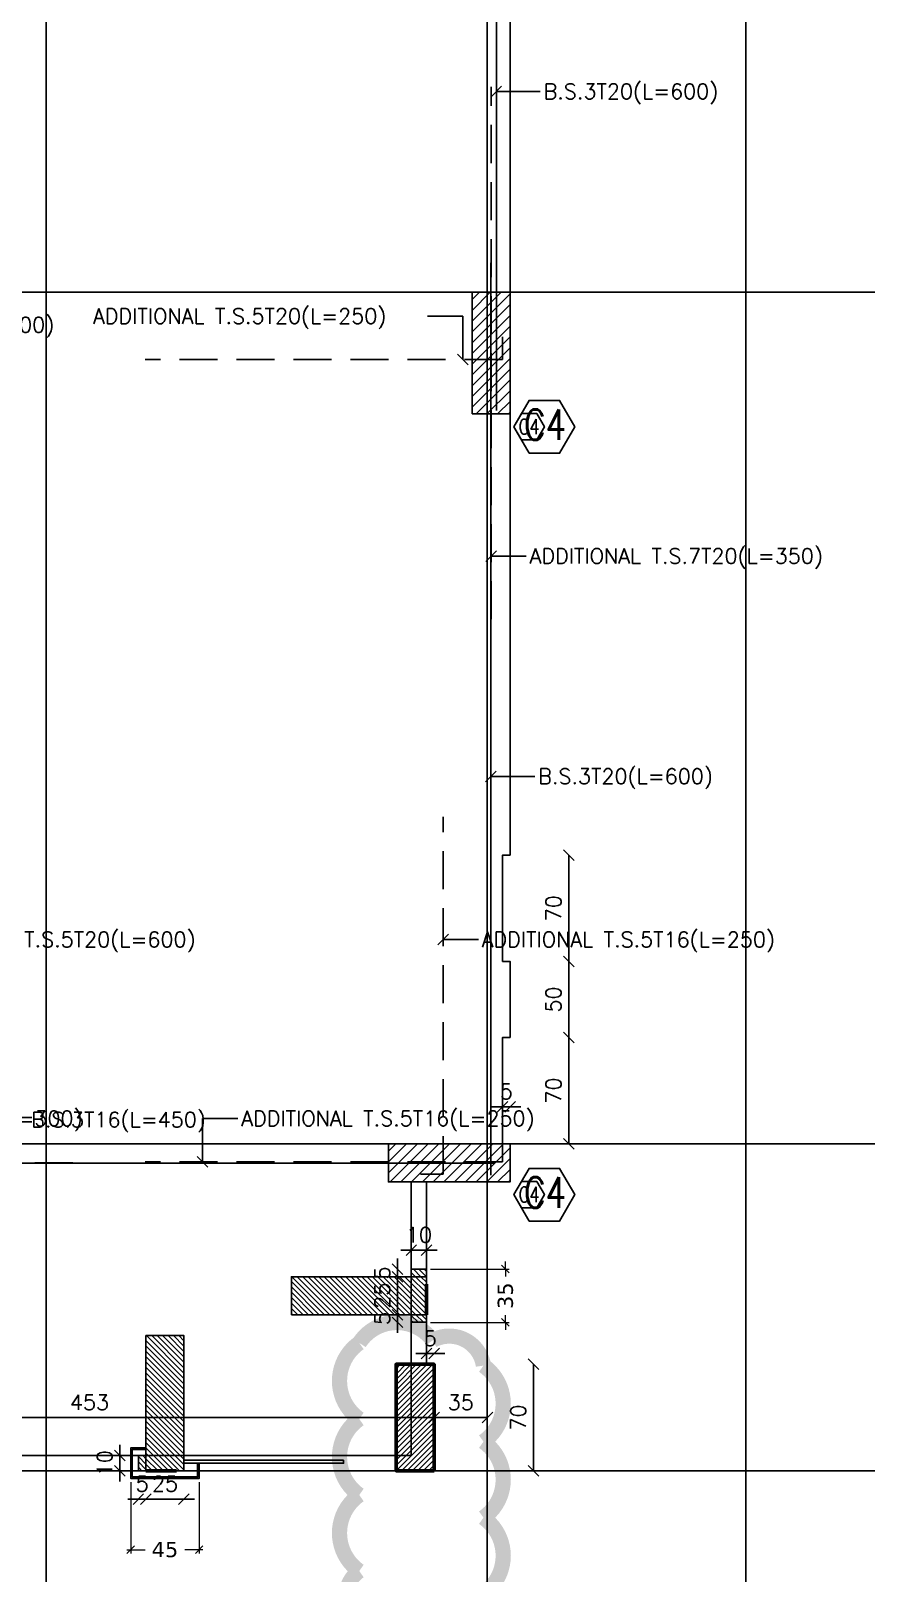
# Model space of a CAD drawing. Header units: inches. Extents: x -48 to 777, y -156 to 510.
# Drawn here: x 338.43 to 343.92, y 226.03 to 236.18 of the extents above; entities that cross this region are included whole.
import ezdxf
from ezdxf.enums import TextEntityAlignment as Align

# ---------------------------------------------------------------- set-up
doc = ezdxf.new("R2010")
doc.units = ezdxf.units.IN
doc.header["$MEASUREMENT"] = 0
doc.linetypes.add('HIDDEN', pattern=[0.375, 0.25, -0.125])
doc.layers.get('Defpoints').update_dxf_attribs({"lineweight": 5})
for name, color, linetype, lineweight in [('A-DIM', 9, 'Continuous', 5), ('A-PILLARS', 1, 'Continuous', 60), ('C-GLASS', 162, 'Continuous', 30), ('C-WOOD', 28, 'Continuous', 30), ('H-PILLARS', 61, 'Continuous', 5)]:
    doc.layers.add(name, color=color, linetype=linetype, lineweight=lineweight)
for name, color, linetype in [('Str-Axes', 8, 'Continuous'), ('str-col-hatch', 8, 'Continuous'), ('str-COL-TAG-100', 1, 'Continuous'), ('str-COL-TAG-50', 7, 'Continuous'), ('str-columns', 3, 'Continuous'), ('str-slab-bottom-reinf.', 1, 'Continuous'), ('str-slab-top', 1, 'Continuous'), ('str-sunken-slabs', 5, 'Continuous')]:
    doc.layers.add(name, color=color, linetype=linetype)
doc.styles.add('ROMAN', font='ROMANS.SHX')
doc.styles.add('ROMAND', font='verdana.ttf')
doc.styles.add('ROMANS', font='romans__.ttf', dxfattribs={"height": 0.14})
doc.dimstyles.new('M-1.50', dxfattribs={"dimtxt": 0.1, "dimasz": 0.05, "dimexe": 0.025, "dimexo": 0.025, "dimgap": 0.05, "dimtad": 1, "dimlfac": 100, "dimrnd": 0.5, "dimzin": 9, "dimdsep": 46, "dimtxsty": 'ROMAND', "dimblk": 'OBLIQUE', "dimcen": 1, "dimdle": 0.025, "dimclrd": 256, "dimclre": 256, "dimclrt": 2, "dimadec": 0, "dimazin": 0, "dimtfac": 0.666667, "dimtmove": 2, "dimatfit": 3, "dimfxl": 0.04, "dimtolj": 1, "dimtzin": 5, "dimlwd": -1, "dimlwe": -1, "dimarcsym": 0})
doc.dimstyles.new('structure', dxfattribs={"dimtxt": 0.1, "dimasz": 0.07, "dimexe": 0.18, "dimexo": 1, "dimgap": 0.05, "dimtad": 1, "dimdec": 1, "dimlfac": 100, "dimrnd": 0.5, "dimdsep": 46, "dimtxsty": 'ROMAN', "dimblk1": 'OBLIQUE', "dimblk2": 'OBLIQUE', "dimsah": 1, "dimcen": 0.009, "dimse1": 1, "dimse2": 1, "dimclrd": 4, "dimclre": 9, "dimclrt": 1, "dimadec": 0, "dimazin": 0, "dimtfac": 0.066667, "dimtdec": 1, "dimtix": 1, "dimtmove": 2, "dimatfit": 3, "dimldrblk": 'OBLIQUE', "dimfxl": 0.18, "dimtolj": 1, "dimarcsym": 0})

# ---------------------------------------------------------------- blocks, each defined once
blk = doc.blocks.new('_Oblique')
at = {"color": 0, "linetype": 'ByBlock', "lineweight": -2}
blk.add_line((-0.5, -0.5), (0.5, 0.5), dxfattribs=at)
blk = doc.blocks.new('*D1405')
at = {"layer": 'A-DIM', "transparency": 16777216}
for p, q in [((339.082, 226.632), (339.082, 226.163)), ((339.532, 226.632), (339.532, 226.163)), ((339.057, 226.188), (339.177, 226.188)), ((339.557, 226.188), (339.437, 226.188))]:
    blk.add_line(p, q, dxfattribs=at)
at = {"layer": 'Defpoints', "color": 0, "transparency": 16777216}
for p in [(339.082, 226.657), (339.532, 226.657), (339.082, 226.188)]:
    blk.add_point(p, dxfattribs=at)
at = {"layer": 'A-DIM', "transparency": 16777216, "xscale": 0.05, "yscale": 0.05, "zscale": 0.05, "rotation": 180}
blk.add_blockref('_Oblique', (339.082, 226.188), dxfattribs=at)
at = {"layer": 'A-DIM', "transparency": 16777216, "xscale": 0.05, "yscale": 0.05, "zscale": 0.05}
blk.add_blockref('_Oblique', (339.532, 226.188), dxfattribs=at)
at = {"layer": 'A-DIM', "color": 2, "transparency": 16777216, "insert": (339.307, 226.188), "char_height": 0.1, "attachment_point": 5, "style": 'ROMAND'}
blk.add_mtext('\\A1;45', dxfattribs=at)
blk = doc.blocks.new('*D1406')
at = {"layer": 'A-DIM', "transparency": 16777216}
for p, q in [((341.052, 228.033), (341.571, 228.033)), ((341.546, 228.033), (341.546, 228.083)), ((341.546, 228.033), (341.546, 227.985)), ((341.546, 227.683), (341.546, 227.731)), ((341.052, 227.683), (341.571, 227.683)), ((341.546, 227.683), (341.546, 227.633))]:
    blk.add_line(p, q, dxfattribs=at)
at = {"layer": 'Defpoints', "color": 0, "transparency": 16777216}
for p in [(341.027, 228.033), (341.027, 227.683), (341.546, 227.683)]:
    blk.add_point(p, dxfattribs=at)
at = {"layer": 'A-DIM', "transparency": 16777216, "xscale": 0.05, "yscale": 0.05, "zscale": 0.05}
for p, rotation in [((341.546, 228.033), 270), ((341.546, 227.683), 90)]:
    blk.add_blockref('_Oblique', p, dxfattribs=dict(at, rotation=rotation))
at = {"layer": 'A-DIM', "color": 2, "transparency": 16777216, "insert": (341.546, 227.858), "char_height": 0.1, "attachment_point": 5, "rotation": 90, "style": 'ROMAND'}
blk.add_mtext('\\A1;35', dxfattribs=at)
blk = doc.blocks.new('tags')
at = {"layer": 'str-COL-TAG-100', "color": 2}
blk.add_lwpolyline([(0.125, -0.262), (0.325, -0.262), (0.425, -0.088), (0.325, 0.085), (0.125, 0.085), (0.025, -0.088)], close=True, dxfattribs=at)
at = {"layer": 'str-COL-TAG-50', "color": 2}
blk.add_lwpolyline([(0.075, -0.175), (0.175, -0.175), (0.225, -0.088), (0.175, -0.002), (0.075, -0.002), (0.025, -0.088)], close=True, dxfattribs=at)
at = {"layer": 'str-COL-TAG-100', "color": 1, "style": 'ROMANS', "width": 0.699426}
blk.add_attdef('NUMBER', text='', height=0.2, dxfattribs=at).set_placement((0.092, -0.174), (0.368, -0.174), align=Align.FIT)
at = {"layer": 'str-COL-TAG-50', "color": 1, "style": 'ROMANS', "width": 0.697102}
blk.add_attdef('NUMBER', text='', height=0.1, dxfattribs=at).set_placement((0.056, -0.138), (0.194, -0.138), align=Align.FIT)
blk = doc.blocks.new('*D1727')
at = {"layer": 'Defpoints', "color": 0, "transparency": 16777216}
for p in [(339.132, 226.707), (339.182, 226.707), (339.132, 226.521)]:
    blk.add_point(p, dxfattribs=at)
at = {"layer": 'str-sunken-slabs', "color": 4, "lineweight": -2, "transparency": 16777216}
for p, q in [((339.132, 226.521), (339.062, 226.521)), ((339.182, 226.521), (339.132, 226.521)), ((339.182, 226.521), (339.252, 226.521))]:
    blk.add_line(p, q, dxfattribs=at)
at = {"layer": 'str-sunken-slabs', "color": 4, "lineweight": -2, "transparency": 16777216, "xscale": 0.07, "yscale": 0.07, "zscale": 0.07}
blk.add_blockref('_Oblique', (339.132, 226.521), dxfattribs=at)
at = {"layer": 'str-sunken-slabs', "color": 4, "lineweight": -2, "transparency": 16777216, "xscale": 0.07, "yscale": 0.07, "zscale": 0.07, "rotation": 180}
blk.add_blockref('_Oblique', (339.182, 226.521), dxfattribs=at)
at = {"layer": 'str-sunken-slabs', "color": 1, "transparency": 16777216, "insert": (339.157, 226.621), "char_height": 0.1, "attachment_point": 5, "style": 'ROMAN'}
blk.add_mtext('\\A1;5', dxfattribs=at)
blk = doc.blocks.new('*D1728')
at = {"layer": 'Defpoints', "color": 0, "transparency": 16777216}
for p in [(339.182, 226.707), (339.432, 226.707), (339.182, 226.521)]:
    blk.add_point(p, dxfattribs=at)
at = {"layer": 'str-sunken-slabs', "color": 4, "lineweight": -2, "transparency": 16777216}
for p, q in [((339.182, 226.521), (339.112, 226.521)), ((339.432, 226.521), (339.182, 226.521)), ((339.432, 226.521), (339.502, 226.521))]:
    blk.add_line(p, q, dxfattribs=at)
at = {"layer": 'str-sunken-slabs', "color": 4, "lineweight": -2, "transparency": 16777216, "xscale": 0.07, "yscale": 0.07, "zscale": 0.07}
for p, rotation in [((339.182, 226.521), 359.9999970409414), ((339.432, 226.521), 179.9999970409414)]:
    blk.add_blockref('_Oblique', p, dxfattribs=dict(at, rotation=rotation))
at = {"layer": 'str-sunken-slabs', "color": 1, "transparency": 16777216, "insert": (339.307, 226.621), "char_height": 0.1, "attachment_point": 5, "rotation": 360, "style": 'ROMAN'}
blk.add_mtext('\\A1;25', dxfattribs=at)
blk = doc.blocks.new('*D1723')
at = {"layer": 'Defpoints', "color": 0, "transparency": 16777216}
for p in [(338.955, 226.807), (339.011, 226.807), (338.955, 226.707)]:
    blk.add_point(p, dxfattribs=at)
at = {"layer": 'str-sunken-slabs', "color": 4, "lineweight": -2, "transparency": 16777216}
for p, q in [((339.011, 226.807), (339.011, 226.877)), ((339.011, 226.707), (339.011, 226.807)), ((339.011, 226.707), (339.011, 226.637))]:
    blk.add_line(p, q, dxfattribs=at)
at = {"layer": 'str-sunken-slabs', "color": 4, "lineweight": -2, "transparency": 16777216, "xscale": 0.07, "yscale": 0.07, "zscale": 0.07}
for p, rotation in [((339.011, 226.807), 270), ((339.011, 226.707), 90)]:
    blk.add_blockref('_Oblique', p, dxfattribs=dict(at, rotation=rotation))
at = {"layer": 'str-sunken-slabs', "color": 1, "transparency": 16777216, "insert": (338.911, 226.757), "char_height": 0.1, "attachment_point": 5, "rotation": 90, "style": 'ROMAN'}
blk.add_mtext('\\A1;10', dxfattribs=at)
blk = doc.blocks.new('*D1770')
at = {"layer": 'Defpoints', "color": 0, "transparency": 16777216}
for p in [(340.927, 228.158), (340.927, 228.033), (341.027, 228.033)]:
    blk.add_point(p, dxfattribs=at)
at = {"layer": 'str-sunken-slabs', "color": 4, "lineweight": -2, "transparency": 16777216}
for p, q in [((340.927, 228.158), (340.857, 228.158)), ((341.027, 228.158), (340.927, 228.158)), ((341.027, 228.158), (341.097, 228.158))]:
    blk.add_line(p, q, dxfattribs=at)
at = {"layer": 'str-sunken-slabs', "color": 4, "lineweight": -2, "transparency": 16777216, "xscale": 0.07, "yscale": 0.07, "zscale": 0.07}
for p, rotation in [((340.927, 228.158), 359.9999999968082), ((341.027, 228.158), 179.9999999968082)]:
    blk.add_blockref('_Oblique', p, dxfattribs=dict(at, rotation=rotation))
at = {"layer": 'str-sunken-slabs', "color": 1, "transparency": 16777216, "insert": (340.977, 228.258), "char_height": 0.1, "attachment_point": 5, "rotation": 360, "style": 'ROMAN'}
blk.add_mtext('\\A1;10', dxfattribs=at)
blk = doc.blocks.new('*D1771')
at = {"layer": 'Defpoints', "color": 0, "transparency": 16777216}
for p in [(340.927, 228.033), (340.836, 227.983), (340.927, 227.983)]:
    blk.add_point(p, dxfattribs=at)
at = {"layer": 'str-sunken-slabs', "color": 4, "lineweight": -2, "transparency": 16777216}
for p, q in [((340.836, 228.033), (340.836, 228.103)), ((340.836, 228.033), (340.836, 227.983)), ((340.836, 227.983), (340.836, 227.913))]:
    blk.add_line(p, q, dxfattribs=at)
at = {"layer": 'str-sunken-slabs', "color": 4, "lineweight": -2, "transparency": 16777216, "xscale": 0.07, "yscale": 0.07, "zscale": 0.07}
for p, rotation in [((340.836, 228.033), 270), ((340.836, 227.983), 90)]:
    blk.add_blockref('_Oblique', p, dxfattribs=dict(at, rotation=rotation))
at = {"layer": 'str-sunken-slabs', "color": 1, "transparency": 16777216, "insert": (340.736, 228.008), "char_height": 0.1, "attachment_point": 5, "rotation": 90, "style": 'ROMAN'}
blk.add_mtext('\\A1;5', dxfattribs=at)
blk = doc.blocks.new('*D1772')
at = {"layer": 'Defpoints', "color": 0, "transparency": 16777216}
for p in [(340.927, 227.983), (340.836, 227.733), (340.927, 227.733)]:
    blk.add_point(p, dxfattribs=at)
at = {"layer": 'str-sunken-slabs', "color": 4, "lineweight": -2, "transparency": 16777216}
for p, q in [((340.836, 227.983), (340.836, 228.053)), ((340.836, 227.983), (340.836, 227.733)), ((340.836, 227.733), (340.836, 227.663))]:
    blk.add_line(p, q, dxfattribs=at)
at = {"layer": 'str-sunken-slabs', "color": 4, "lineweight": -2, "transparency": 16777216, "xscale": 0.07, "yscale": 0.07, "zscale": 0.07}
for p, rotation in [((340.836, 227.983), 270), ((340.836, 227.733), 90)]:
    blk.add_blockref('_Oblique', p, dxfattribs=dict(at, rotation=rotation))
at = {"layer": 'str-sunken-slabs', "color": 1, "transparency": 16777216, "insert": (340.736, 227.858), "char_height": 0.1, "attachment_point": 5, "rotation": 90, "style": 'ROMAN'}
blk.add_mtext('\\A1;25', dxfattribs=at)
blk = doc.blocks.new('*D1773')
at = {"layer": 'Defpoints', "color": 0, "transparency": 16777216}
for p in [(340.927, 227.733), (340.836, 227.683), (340.927, 227.683)]:
    blk.add_point(p, dxfattribs=at)
at = {"layer": 'str-sunken-slabs', "color": 4, "lineweight": -2, "transparency": 16777216}
for p, q in [((340.836, 227.733), (340.836, 227.803)), ((340.836, 227.733), (340.836, 227.683)), ((340.836, 227.683), (340.836, 227.613))]:
    blk.add_line(p, q, dxfattribs=at)
at = {"layer": 'str-sunken-slabs', "color": 4, "lineweight": -2, "transparency": 16777216, "xscale": 0.07, "yscale": 0.07, "zscale": 0.07}
for p, rotation in [((340.836, 227.733), 270), ((340.836, 227.683), 90)]:
    blk.add_blockref('_Oblique', p, dxfattribs=dict(at, rotation=rotation))
at = {"layer": 'str-sunken-slabs', "color": 1, "transparency": 16777216, "insert": (340.736, 227.708), "char_height": 0.1, "attachment_point": 5, "rotation": 90, "style": 'ROMAN'}
blk.add_mtext('\\A1;5', dxfattribs=at)
blk = doc.blocks.new('*D1783')
at = {"layer": 'Defpoints', "color": 0, "transparency": 16777216}
for p in [(336.546, 227.057), (341.077, 227.057), (341.077, 227.057)]:
    blk.add_point(p, dxfattribs=at)
at = {"layer": 'str-sunken-slabs', "color": 4, "lineweight": -2, "transparency": 16777216}
blk.add_line((336.546, 227.057), (341.077, 227.057), dxfattribs=at)
at = {"layer": 'str-sunken-slabs', "color": 4, "lineweight": -2, "transparency": 16777216, "xscale": 0.07, "yscale": 0.07, "zscale": 0.07, "rotation": 180}
blk.add_blockref('_Oblique', (336.546, 227.057), dxfattribs=at)
at = {"layer": 'str-sunken-slabs', "color": 4, "lineweight": -2, "transparency": 16777216, "xscale": 0.07, "yscale": 0.07, "zscale": 0.07}
blk.add_blockref('_Oblique', (341.077, 227.057), dxfattribs=at)
at = {"layer": 'str-sunken-slabs', "color": 1, "transparency": 16777216, "insert": (338.811, 227.157), "char_height": 0.1, "attachment_point": 5, "style": 'ROMAN'}
blk.add_mtext('\\A1;453', dxfattribs=at)
blk = doc.blocks.new('*D1784')
at = {"layer": 'Defpoints', "color": 0, "transparency": 16777216}
for p in [(341.077, 227.057), (341.427, 227.057), (341.427, 227.057)]:
    blk.add_point(p, dxfattribs=at)
at = {"layer": 'str-sunken-slabs', "color": 4, "lineweight": -2, "transparency": 16777216}
blk.add_line((341.077, 227.057), (341.427, 227.057), dxfattribs=at)
at = {"layer": 'str-sunken-slabs', "color": 4, "lineweight": -2, "transparency": 16777216, "xscale": 0.07, "yscale": 0.07, "zscale": 0.07, "rotation": 180}
blk.add_blockref('_Oblique', (341.077, 227.057), dxfattribs=at)
at = {"layer": 'str-sunken-slabs', "color": 4, "lineweight": -2, "transparency": 16777216, "xscale": 0.07, "yscale": 0.07, "zscale": 0.07}
blk.add_blockref('_Oblique', (341.427, 227.057), dxfattribs=at)
at = {"layer": 'str-sunken-slabs', "color": 1, "transparency": 16777216, "insert": (341.252, 227.157), "char_height": 0.1, "attachment_point": 5, "style": 'ROMAN'}
blk.add_mtext('\\A1;35', dxfattribs=at)
blk = doc.blocks.new('*D1785')
at = {"layer": 'Defpoints', "color": 0, "transparency": 16777216}
for p in [(341.077, 227.407), (341.73, 227.407), (341.077, 226.707)]:
    blk.add_point(p, dxfattribs=at)
at = {"layer": 'str-sunken-slabs', "color": 4, "lineweight": -2, "transparency": 16777216}
blk.add_line((341.73, 226.707), (341.73, 227.407), dxfattribs=at)
at = {"layer": 'str-sunken-slabs', "color": 4, "lineweight": -2, "transparency": 16777216, "xscale": 0.07, "yscale": 0.07, "zscale": 0.07}
for p, rotation in [((341.73, 227.407), 90), ((341.73, 226.707), 270)]:
    blk.add_blockref('_Oblique', p, dxfattribs=dict(at, rotation=rotation))
at = {"layer": 'str-sunken-slabs', "color": 1, "transparency": 16777216, "insert": (341.63, 227.057), "char_height": 0.1, "attachment_point": 5, "rotation": 90, "style": 'ROMAN'}
blk.add_mtext('\\A1;70', dxfattribs=at)
blk = doc.blocks.new('*D1786')
at = {"layer": 'Defpoints', "color": 0, "transparency": 16777216}
for p in [(341.027, 227.478), (341.027, 227.407), (341.077, 227.407)]:
    blk.add_point(p, dxfattribs=at)
at = {"layer": 'str-sunken-slabs', "color": 4, "lineweight": -2, "transparency": 16777216}
for p, q in [((341.027, 227.478), (340.957, 227.478)), ((341.077, 227.478), (341.027, 227.478)), ((341.077, 227.478), (341.147, 227.478))]:
    blk.add_line(p, q, dxfattribs=at)
at = {"layer": 'str-sunken-slabs', "color": 4, "lineweight": -2, "transparency": 16777216, "xscale": 0.07, "yscale": 0.07, "zscale": 0.07}
blk.add_blockref('_Oblique', (341.027, 227.478), dxfattribs=at)
at = {"layer": 'str-sunken-slabs', "color": 4, "lineweight": -2, "transparency": 16777216, "xscale": 0.07, "yscale": 0.07, "zscale": 0.07, "rotation": 180}
blk.add_blockref('_Oblique', (341.077, 227.478), dxfattribs=at)
at = {"layer": 'str-sunken-slabs', "color": 1, "transparency": 16777216, "insert": (341.052, 227.578), "char_height": 0.1, "attachment_point": 5, "style": 'ROMAN'}
blk.add_mtext('\\A1;5', dxfattribs=at)
blk = doc.blocks.new('*D1787')
at = {"layer": 'Defpoints', "color": 0, "transparency": 16777216}
for p in [(341.527, 229.557), (341.527, 228.857), (341.962, 228.857)]:
    blk.add_point(p, dxfattribs=at)
at = {"layer": 'str-sunken-slabs', "color": 4, "lineweight": -2, "transparency": 16777216}
blk.add_line((341.962, 229.557), (341.962, 228.857), dxfattribs=at)
at = {"layer": 'str-sunken-slabs', "color": 4, "lineweight": -2, "transparency": 16777216, "xscale": 0.07, "yscale": 0.07, "zscale": 0.07}
for p, rotation in [((341.962, 229.557), 90), ((341.962, 228.857), 270)]:
    blk.add_blockref('_Oblique', p, dxfattribs=dict(at, rotation=rotation))
at = {"layer": 'str-sunken-slabs', "color": 1, "transparency": 16777216, "insert": (341.862, 229.207), "char_height": 0.1, "attachment_point": 5, "rotation": 90, "style": 'ROMAN'}
blk.add_mtext('\\A1;70', dxfattribs=at)
blk = doc.blocks.new('*D1788')
at = {"layer": 'Defpoints', "color": 0, "transparency": 16777216}
for p in [(341.577, 230.056), (341.962, 230.056), (341.577, 229.557)]:
    blk.add_point(p, dxfattribs=at)
at = {"layer": 'str-sunken-slabs', "color": 4, "lineweight": -2, "transparency": 16777216}
blk.add_line((341.962, 229.557), (341.962, 230.056), dxfattribs=at)
at = {"layer": 'str-sunken-slabs', "color": 4, "lineweight": -2, "transparency": 16777216, "xscale": 0.07, "yscale": 0.07, "zscale": 0.07}
for p, rotation in [((341.962, 230.056), 90), ((341.962, 229.557), 270)]:
    blk.add_blockref('_Oblique', p, dxfattribs=dict(at, rotation=rotation))
at = {"layer": 'str-sunken-slabs', "color": 1, "transparency": 16777216, "insert": (341.862, 229.806), "char_height": 0.1, "attachment_point": 5, "rotation": 90, "style": 'ROMAN'}
blk.add_mtext('\\A1;50', dxfattribs=at)
blk = doc.blocks.new('*D1789')
at = {"layer": 'Defpoints', "color": 0, "transparency": 16777216}
for p in [(341.577, 230.756), (341.962, 230.756), (341.577, 230.056)]:
    blk.add_point(p, dxfattribs=at)
at = {"layer": 'str-sunken-slabs', "color": 4, "lineweight": -2, "transparency": 16777216}
blk.add_line((341.962, 230.056), (341.962, 230.756), dxfattribs=at)
at = {"layer": 'str-sunken-slabs', "color": 4, "lineweight": -2, "transparency": 16777216, "xscale": 0.07, "yscale": 0.07, "zscale": 0.07}
for p, rotation in [((341.962, 230.756), 90), ((341.962, 230.056), 270)]:
    blk.add_blockref('_Oblique', p, dxfattribs=dict(at, rotation=rotation))
at = {"layer": 'str-sunken-slabs', "color": 1, "transparency": 16777216, "insert": (341.862, 230.406), "char_height": 0.1, "attachment_point": 5, "rotation": 90, "style": 'ROMAN'}
blk.add_mtext('\\A1;70', dxfattribs=at)
blk = doc.blocks.new('*D1790')
at = {"layer": 'Defpoints', "color": 0, "transparency": 16777216}
for p in [(341.527, 229.101), (341.527, 228.857), (341.577, 228.857)]:
    blk.add_point(p, dxfattribs=at)
at = {"layer": 'str-sunken-slabs', "color": 4, "lineweight": -2, "transparency": 16777216}
for p, q in [((341.527, 229.101), (341.457, 229.101)), ((341.577, 229.101), (341.527, 229.101)), ((341.577, 229.101), (341.647, 229.101))]:
    blk.add_line(p, q, dxfattribs=at)
at = {"layer": 'str-sunken-slabs', "color": 4, "lineweight": -2, "transparency": 16777216, "xscale": 0.07, "yscale": 0.07, "zscale": 0.07}
blk.add_blockref('_Oblique', (341.527, 229.101), dxfattribs=at)
at = {"layer": 'str-sunken-slabs', "color": 4, "lineweight": -2, "transparency": 16777216, "xscale": 0.07, "yscale": 0.07, "zscale": 0.07, "rotation": 180}
blk.add_blockref('_Oblique', (341.577, 229.101), dxfattribs=at)
at = {"layer": 'str-sunken-slabs', "color": 1, "transparency": 16777216, "insert": (341.552, 229.201), "char_height": 0.1, "attachment_point": 5, "style": 'ROMAN'}
blk.add_mtext('\\A1;5', dxfattribs=at)

msp = doc.modelspace()

# ---------------------------------------------------------------- hatches: boundary and pattern name
at = {"layer": 'H-PILLARS', "linetype": 'Continuous'}
h = msp.add_hatch(dxfattribs=at)
h.set_pattern_fill('ANSI31', color=256, scale=0.2)
h.set_pattern_definition([(45, (-210.28404, -75.573415), (-0.0176776695, 0.0176776695), [])])
h.paths.add_polyline_path([(341.07678, 226.70688), (341.07678, 227.40688), (340.82678, 227.40688), (340.82678, 226.70688)])
at = {"layer": 'str-col-hatch'}
h = msp.add_hatch(dxfattribs=at)
h.set_pattern_fill('ANSI31', color=256, scale=0.4)
h.set_pattern_definition([(45, (-354.80302, 182.947635), (-0.035355339, 0.035355339), [])])
h.paths.add_polyline_path([(341.32678, 234.45688), (341.32678, 233.65688), (341.57678, 233.65688), (341.57678, 234.45688)])
h = msp.add_hatch(dxfattribs=at)
h.set_pattern_fill('ANSI31', color=256, scale=0.4)
h.set_pattern_definition([(45, (-354.80302, 177.897635), (-0.035355339, 0.035355339), [])])
h.paths.add_polyline_path([(340.77678, 228.85688), (340.77678, 228.60688), (341.57678, 228.60688), (341.57678, 228.85688)])
at = {"layer": 'str-sunken-slabs'}
h = msp.add_hatch(dxfattribs=at)
h.set_pattern_fill('ANSI31', color=8, scale=0.2, angle=270)
h.paths.add_polyline_path([(341.02678, 227.98315), (341.02678, 228.03319), (340.92678, 228.03319), (340.92678, 227.98315)], flags=17)
h = msp.add_hatch(dxfattribs=at)
h.set_pattern_fill('ANSI31', color=8, scale=0.2, angle=270)
h.paths.add_polyline_path([(340.13807, 227.73315), (340.13807, 227.98315), (341.02678, 227.98315), (341.02678, 227.73315)], flags=17)
h = msp.add_hatch(dxfattribs=at)
h.set_pattern_fill('ANSI31', color=8, scale=0.2, angle=270)
h.paths.add_polyline_path([(341.02678, 227.73315), (341.02678, 227.68311), (340.92678, 227.68311), (340.92678, 227.73315)], flags=17)
h = msp.add_hatch(dxfattribs=at)
h.set_pattern_fill('ANSI31', color=8, scale=0.2, angle=270)
h.paths.add_polyline_path([(339.18202, 227.59559), (339.43202, 227.59559), (339.43202, 226.70688), (339.18202, 226.70688)])
h = msp.add_hatch(dxfattribs=at)
h.set_pattern_fill('ANSI31', color=8, scale=0.2, angle=270)
h.paths.add_polyline_path([(339.18202, 226.70688), (339.13198, 226.70688), (339.13198, 226.80688), (339.18202, 226.80688)])

# ---------------------------------------------------------------- linework, layer by layer
at = {"color": 6, "const_width": 0.1}
msp.add_lwpolyline([(340.58485, 225.71484, 0.52056705), (341.08485, 225.71484, 0.52056705), (341.40122, 225.89847, 0.52056705), (341.40122, 226.39847, 0.52056705), (341.40122, 226.89847, 0.52056705), (341.40122, 227.39847, 0.52056705), (341.06758, 227.56483, 0.52056705), (340.58485, 227.54755, 0.52056705), (340.58485, 227.04755, 0.52056705), (340.58485, 226.54755, 0.52056705), (340.58485, 226.04755, 0.52056705)], format="xyb", close=True, dxfattribs=at)
at = {"layer": 'A-PILLARS'}
for p, q in [((341.02678, 227.93315), (341.02678, 227.73315)), ((339.38202, 226.70688), (339.18202, 226.70688))]:
    msp.add_line(p, q, dxfattribs=at)
msp.add_lwpolyline([(341.07678, 226.70688), (341.07678, 227.40688), (340.82678, 227.40688), (340.82678, 226.70688)], close=True, dxfattribs=at)
at = {"layer": 'C-GLASS'}
msp.add_lwpolyline([(340.48202, 226.77688), (340.48202, 226.75688), (339.43202, 226.75688), (339.43202, 226.77688)], close=True, dxfattribs=at)
at = {"layer": 'C-WOOD'}
for points in [[(339.53202, 226.75688), (339.53202, 226.65688), (339.08198, 226.65688), (339.08198, 226.85688), (339.18202, 226.85688)], [(339.52202, 226.75688), (339.52202, 226.66688), (339.09198, 226.66688), (339.09198, 226.84688), (339.18202, 226.84688)]]:
    msp.add_lwpolyline(points, dxfattribs=at)
at = {"layer": 'Str-Axes', "ltscale": 0.1}
for p, q in [((338.52678, 221.25688), (338.52678, 260.35831)), ((341.42678, 221.25688), (341.42678, 260.35831)), ((343.12678, 221.25688), (343.12678, 260.35831)), ((347.62657, 234.45688), (319.32678, 234.45688)), ((347.62657, 228.85688), (319.32678, 228.85688)), ((347.62657, 226.70688), (319.32678, 226.70688))]:
    msp.add_line(p, q, dxfattribs=at)
at = {"layer": 'str-columns'}
for points in [[(341.32678, 233.65688), (341.57678, 233.65688), (341.57678, 234.45688), (341.32678, 234.45688)], [(341.57678, 228.60688), (341.57678, 228.85688), (340.77678, 228.85688), (340.77678, 228.60688)]]:
    msp.add_lwpolyline(points, close=True, dxfattribs=at)
at = {"layer": 'str-slab-bottom-reinf.'}
for p, q in [((341.48598, 233.67889), (341.48598, 239.67889)), ((341.4504, 228.64993), (341.4504, 234.64993)), ((336.97394, 228.73027), (341.47394, 228.73027))]:
    msp.add_line(p, q, dxfattribs=at)
at = {"layer": 'str-slab-top', "linetype": 'HIDDEN'}
for p, q in [((341.45178, 232.30688), (341.45178, 235.80688)), ((335.82678, 228.73188), (338.82678, 228.73188))]:
    msp.add_line(p, q, dxfattribs=at)
for points in [[(341.52678, 234.16423), (341.52678, 234.01423), (339.17678, 234.01423)], [(340.98679, 228.65688), (341.13679, 228.65688), (341.13679, 231.00688)], [(341.52678, 228.88796), (341.52678, 228.73796), (339.17678, 228.73796)]]:
    msp.add_lwpolyline(points, dxfattribs=at)
at = {"layer": 'str-sunken-slabs'}
for points in [[(341.57678, 240.25688), (341.57678, 230.75605), (341.52678, 230.75605), (341.52678, 230.05605), (341.57678, 230.05605), (341.57678, 229.55688), (341.52678, 229.55688), (341.52678, 228.85688), (341.57678, 228.85688), (341.57678, 228.60688), (341.02678, 228.60688), (341.02678, 227.40688), (341.07678, 227.40688), (341.07678, 226.70688), (336.5458, 226.70688), (336.5458, 228.60688), (333.80775, 228.60688), (333.80775, 226.70688), (330.07678, 226.70688), (330.07678, 227.40688), (330.07678, 227.40688), (330.07678, 228.60688), (328.77678, 228.60688), (328.77678, 240.25688)], [(340.92678, 228.60688), (340.92678, 226.80688), (336.6458, 226.80688), (336.6458, 228.60688)]]:
    msp.add_lwpolyline(points, dxfattribs=at)
for points in [[(341.02678, 227.98315), (341.02678, 228.03319), (340.92678, 228.03319), (340.92678, 227.98315)], [(340.13807, 227.73315), (340.13807, 227.98315), (341.02678, 227.98315), (341.02678, 227.73315)], [(341.02678, 227.73315), (341.02678, 227.68311), (340.92678, 227.68311), (340.92678, 227.73315)], [(339.18202, 227.59559), (339.43202, 227.59559), (339.43202, 226.70688), (339.18202, 226.70688)], [(339.18202, 226.70688), (339.13198, 226.70688), (339.13198, 226.80688), (339.18202, 226.80688)]]:
    msp.add_lwpolyline(points, close=True, dxfattribs=at)

# ---------------------------------------------------------------- block references
at = {"layer": 'str-columns'}
ref = msp.add_blockref('tags', (341.57678, 233.66073), dxfattribs=at)
ref.add_attrib('NUMBER', 'C4', dxfattribs={"layer": 'str-COL-TAG-50', "color": 1, "height": 0.1, "style": 'ROMANS', "width": 0.63631}).set_placement((341.63297, 233.52323), (341.77056, 233.52323), align=Align.FIT)
ref.add_attrib('NUMBER', 'C4', dxfattribs={"layer": 'str-COL-TAG-100', "color": 1, "height": 0.2, "style": 'ROMANS', "width": 0.638431}).set_placement((341.66862, 233.48667), (341.94471, 233.48667), align=Align.FIT)
ref = msp.add_blockref('tags', (341.57678, 228.61073), dxfattribs=at)
ref.add_attrib('NUMBER', 'C4', dxfattribs={"layer": 'str-COL-TAG-50', "color": 1, "height": 0.1, "style": 'ROMANS', "width": 0.63631}).set_placement((341.63297, 228.47323), (341.77056, 228.47323), align=Align.FIT)
ref.add_attrib('NUMBER', 'C4', dxfattribs={"layer": 'str-COL-TAG-100', "color": 1, "height": 0.2, "style": 'ROMANS', "width": 0.638431}).set_placement((341.66862, 228.43667), (341.94471, 228.43667), align=Align.FIT)

# ---------------------------------------------------------------- texts
at = {"layer": 'str-slab-bottom-reinf.', "style": 'ROMAN'}
for s, p in [('B.S.3T20(L=600)', (341.79721, 235.72773)), ('B.S.3T20(L=600)', (341.76163, 231.22404)), ('B.S.3T16(L=450)', (338.42788, 228.96607))]:
    msp.add_text(s, height=0.1, dxfattribs=at).set_placement(p)
at = {"layer": 'str-slab-top', "style": 'ROMAN'}
for s, p in [('ADDITIONAL T.S.5T25(L=500)', (336.65078, 234.19268)), ('ADDITIONAL T.S.5T20(L=250)', (338.83472, 234.25003)), ('ADDITIONAL T.S.7T20(L=350)', (341.70516, 232.67247)), ('ADDITIONAL T.S.5T20(L=600)', (337.58016, 230.1506)), ('ADDITIONAL T.S.5T16(L=250)', (341.39018, 230.1506)), ('ADDITIONAL T.S.4T20(L=300)', (336.83707, 228.97376)), ('ADDITIONAL T.S.5T16(L=250)', (339.80925, 228.97376))]:
    msp.add_text(s, height=0.1, dxfattribs=at).set_placement(p)

# ---------------------------------------------------------------- dimensions: what is measured, and where the dimension line sits
at = {"layer": 'A-DIM'}
for base, p1, p2, angle, picture, middle in [((341.54562, 227.68311), (341.02678, 228.03319), (341.02678, 227.68311), 90, '*D1406', (341.54562, 227.85815)), ((339.08198, 226.18805), (339.53202, 226.65688), (339.08198, 226.65688), 0, '*D1405', (339.307, 226.18805))]:
    dim = msp.add_linear_dim(base=base, p1=p1, p2=p2, angle=angle, dimstyle='M-1.50', override={"dimtad": 0}, dxfattribs=at)
    dim.commit()
    dim.dimension.update_dxf_attribs({"geometry": picture, "text_midpoint": middle})
at = {"layer": 'str-sunken-slabs'}
for p1, p2, distance, picture, middle in [((341.57678, 230.05605), (341.57678, 230.75605), -0.38483, '*D1789', (341.8616, 230.40605)), ((341.57678, 229.55688), (341.57678, 230.05605), -0.38483, '*D1788', (341.8616, 229.80647)), ((341.52678, 229.55688), (341.52678, 228.85688), 0.43483, '*D1787', (341.8616, 229.20688)), ((341.57678, 228.85688), (341.52678, 228.85688), -0.24384, '*D1790', (341.55178, 229.20072)), ((341.02678, 228.03319), (340.92678, 228.03319), -0.12454, '*D1770', (340.97678, 228.25773)), ((340.92678, 228.03319), (340.92678, 227.98315), -0.09061, '*D1771', (340.73616, 228.00817)), ((340.92678, 227.98315), (340.92678, 227.73315), -0.09061, '*D1772', (340.73616, 227.85815)), ((340.92678, 227.73315), (340.92678, 227.68311), -0.09061, '*D1773', (340.73616, 227.70813)), ((341.07678, 227.40688), (341.02678, 227.40688), -0.07111, '*D1786', (341.05178, 227.57799)), ((341.07678, 226.70688), (341.07678, 227.40688), -0.65361, '*D1785', (341.63039, 227.05688)), ((336.5458, 227.05688), (341.07678, 227.05688), 0, '*D1783', (338.81129, 227.15688)), ((341.07678, 227.05688), (341.42678, 227.05688), 0, '*D1784', (341.25178, 227.15688)), ((338.95516, 226.70688), (338.95516, 226.80688), -0.05556, '*D1723', (338.91072, 226.75688)), ((339.18202, 226.70688), (339.13198, 226.70688), 0.18606, '*D1727', (339.157, 226.62082)), ((339.43202, 226.70688), (339.18202, 226.70688), 0.18606, '*D1728', (339.30702, 226.62082))]:
    dim = msp.add_aligned_dim(p1=p1, p2=p2, distance=distance, dimstyle='structure', override={"dimfxl": 0.04}, dxfattribs=at)
    dim.commit()
    dim.dimension.update_dxf_attribs({"geometry": picture, "text_midpoint": middle})

# ---------------------------------------------------------------- leaders
at = {"layer": 'str-slab-bottom-reinf.'}
for points in [[(341.48598, 235.77686), (341.77475, 235.77686)], [(341.4504, 231.27317), (341.73918, 231.27317)]]:
    msp.add_leader(points, dimstyle='structure', override={"dimgap": 0.05, "dimtad": 0}, dxfattribs=at)
at = {"layer": 'str-slab-top'}
for points, override in [([(341.26629, 234.01423), (341.26629, 234.29916), (341.03336, 234.29916)], {"dimgap": 0.05, "dimtad": 0, "dimfxl": 0.04, "dimfxlon": 1}), ([(341.45178, 232.7216), (341.68271, 232.7216)], {"dimgap": 0.05, "dimtad": 0}), ([(341.13679, 230.19972), (341.36772, 230.19972)], {"dimgap": 0.05, "dimtad": 0}), ([(339.55387, 228.73796), (339.55387, 229.02289), (339.78679, 229.02289)], {"dimgap": 0.05, "dimtad": 0, "dimfxl": 0.04, "dimfxlon": 1})]:
    msp.add_leader(points, dimstyle='structure', override=override, dxfattribs=at)

doc.saveas('drawing.dxf')
